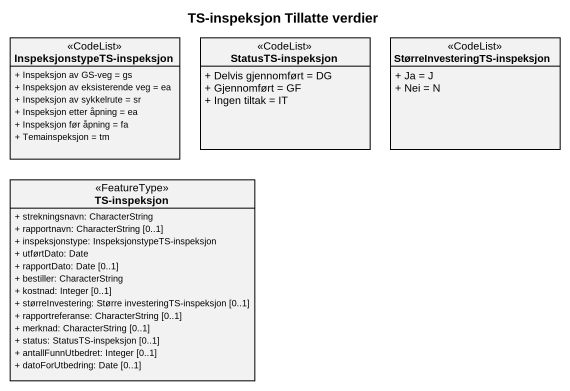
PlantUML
@startuml
title TS-inspeksjon Tillatte verdier
hide circle
hide empty members
skinparam classAttributeIconSize 0
class "InspeksjonstypeTS-inspeksjon" as InspeksjonstypeTS_inspeksjon <<CodeList>> {
  + Inspeksjon av GS-veg = gs
  + Inspeksjon av eksisterende veg = ea
  + Inspeksjon av sykkelrute = sr
  + Inspeksjon etter åpning = ea
  + Inspeksjon før åpning = fa
  + Temainspeksjon = tm
}
class "StatusTS-inspeksjon" as StatusTS_inspeksjon <<CodeList>> {
  + Delvis gjennomført = DG
  + Gjennomført = GF
  + Ingen tiltak = IT
}
class "StørreInvesteringTS-inspeksjon" as StørreInvesteringTS <<CodeList>> {
  + Ja = J
  + Nei = N
}
class "TS-inspeksjon" as TS_inspeksjon <<FeatureType>> {
  + strekningsnavn: CharacterString
  + rapportnavn: CharacterString [0..1]
  + inspeksjonstype: InspeksjonstypeTS-inspeksjon
  + utførtDato: Date
  + rapportDato: Date [0..1]
  + bestiller: CharacterString
  + kostnad: Integer [0..1]
  + størreInvestering: Større investeringTS-inspeksjon [0..1]
  + rapportreferanse: CharacterString [0..1]
  + merknad: CharacterString [0..1]
  + status: StatusTS-inspeksjon [0..1]
  + antallFunnUtbedret: Integer [0..1]
  + datoForUtbedring: Date [0..1]
}
@enduml
